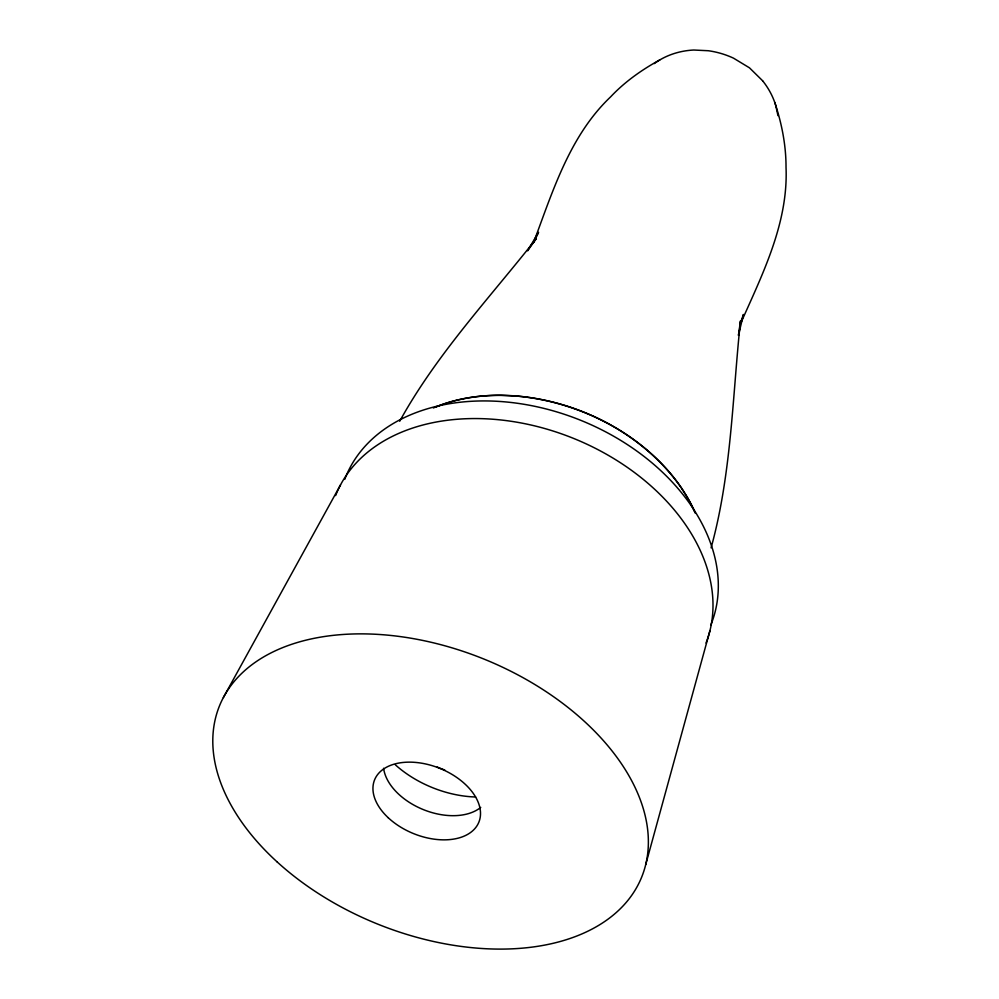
<?xml version="1.0" encoding="UTF-8"?>
<svg xmlns="http://www.w3.org/2000/svg" width="999" height="999" viewBox="0 0 999 999"><rect width="100%" height="100%" fill="white"/><g stroke="black" fill="none" stroke-linecap="round" stroke-linejoin="round"><path stroke-width="1.5" d="M711.088 547.864C731.518 473.851 732.454 396.703 740.484 320.904L738.436 335.364L743.456 314.46L740.621 322.527M645.704 864.635L709.952 630.619M533.628 242.42C552.784 191.196 569.717 135.689 610.601 96.878C624.725 81.818 641.82 69.78 659.864 59.89M740.584 323.601C762.462 274.151 788.373 223.089 786.026 167.42C786.101 145.292 781.73 123.314 774.749 102.385M534.927 240.122L538.548 232.317L527.559 250.824L536.226 238.711C489.248 298.364 436.625 354.295 399.7 421.253M223.376 697.552L340.497 484.927M762.599 80.744L749.462 67.82L733.453 58.129A78.222 68.269 22.1 0 0 708.328 50.737L693.768 50.025A76.573 66.921 22.1 0 0 654.233 63.611M688.149 498.763L681.605 488.311A178.559 128.896 22.2 0 0 640.559 444.892C623.101 431.081 603.546 419.98 582.842 411.838A177.397 128.084 22.1 0 0 514.822 395.941L501.398 395.329A171.94 124.351 22.1 0 0 433.366 407.979M777.959 115.634L775.811 105.669A77.248 67.457 22.2 0 0 762.599 80.744M436.101 406.905A173.976 125.762 22.1 0 1 694.979 512.425M688.086 498.788A170.817 123.539 22 0 1 695.416 513.336M344.742 479.395A197.003 140.772 22.1 0 1 579.432 419.792A197.003 140.772 22.1 0 1 710.801 625.037M335.602 495.591A199.35 141.109 22.1 0 1 572.102 437.812A199.35 141.109 22.1 0 1 706.018 643.031M444.78 769.992A54.221 35.177 22.1 0 1 437.2 767.02M475.636 796.99A87.924 57.055 22.1 0 1 395.367 764.847M480.731 807.392A55.507 35.177 22.1 0 1 423.489 809.665A55.507 35.177 22.1 0 1 383.604 768.268M276.96 861.762A227.797 142.77 22.1 0 0 641.083 878.533A227.797 142.77 22.1 0 0 373.726 634.165A227.797 142.77 22.1 0 0 276.96 861.762M388.236 817.744A56.269 35.165 22.1 0 0 478.509 822.989A56.269 35.165 22.1 0 0 413.449 762.262A56.269 35.165 22.1 0 0 388.236 817.744"/></g></svg>
